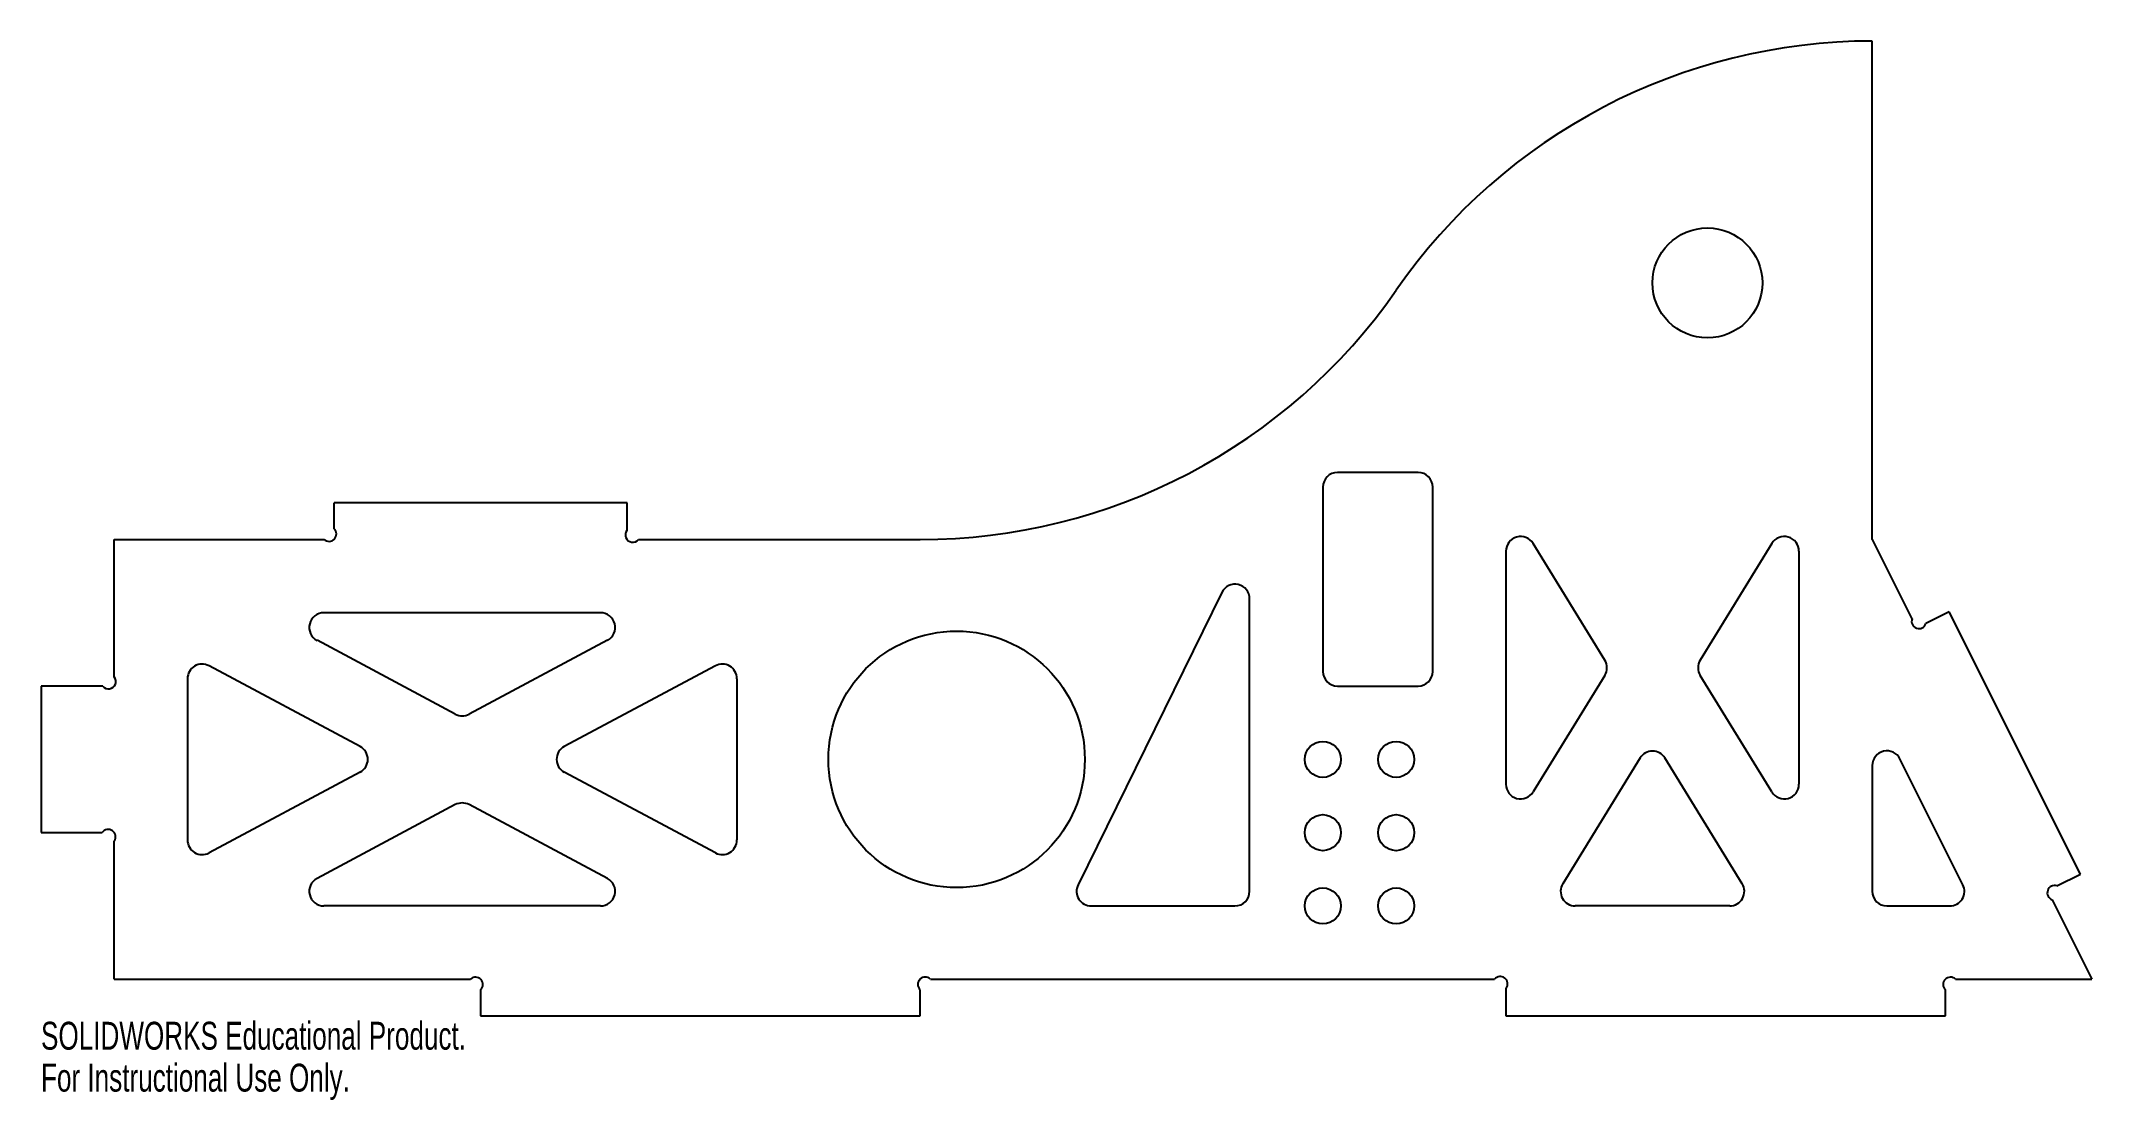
# Model space of a CAD drawing. Header units: inches. Extents: x -7 to 7, y -2.3 to 4.9.
import ezdxf

# ---------------------------------------------------------------- set-up
doc = ezdxf.new("R2010")
doc.units = ezdxf.units.IN
doc.header["$MEASUREMENT"] = 0
doc.styles.add('SLDTEXTSTYLE0', font='TXT', dxfattribs={"width": 0.7})

msp = doc.modelspace()

# ---------------------------------------------------------------- linework, layer by layer
at = {"color": 7, "linetype": 'Continuous', "lineweight": 25}
for p, q in [((5.5, 1.5), (5.5, 4.9)), ((1.75, 1.857), (1.75, 0.6)), ((2.4, 1.957), (1.85, 1.957)), ((2.5, 0.6), (2.5, 1.857)), ((-5, 1.573), (-5, 1.75)), ((-3, 1.75), (-5, 1.75)), ((-3, 1.562), (-3, 1.75)), ((-6.5, 0.562), (-6.5, 1.5)), ((-6.5, 1.5), (-5.068, 1.5)), ((-2.922, 1.5), (-1, 1.5)), ((3, 1.42), (3, -0.17)), ((3.674, 0.677), (3.185, 1.472)), ((4.815, 1.472), (4.326, 0.677)), ((5, 1.42), (5, -0.17)), ((5.5, 1.5), (5.771, 0.958)), ((1.06, 1.139), (0.079, -0.856)), ((-3.181, 1), (-5.069, 1)), ((1.25, -0.9), (1.25, 1.095)), ((6.026, 1.006), (5.866, 0.926)), ((6.921, -0.783), (6.026, 1.006)), ((-4.172, 0.308), (-5.116, 0.812)), ((-3.134, 0.812), (-4.078, 0.308)), ((-4.822, 0.088), (-5.853, 0.638)), ((-2.397, 0.638), (-3.428, 0.088)), ((3.674, 0.573), (3.185, -0.222)), ((4.815, -0.222), (4.326, 0.573)), ((-7, 0.5), (-7, -0.5)), ((-6.578, 0.5), (-7, 0.5)), ((-6, 0.55), (-6, -0.55)), ((-2.25, 0.55), (-2.25, -0.55)), ((1.85, 0.5), (2.4, 0.5)), ((3.915, 0.01), (3.387, -0.848)), ((4.613, -0.848), (4.085, 0.01)), ((6.119, -0.855), (5.689, 0.003)), ((-4.822, -0.088), (-5.853, -0.638)), ((-2.397, -0.638), (-3.428, -0.088)), ((5.5, -0.042), (5.5, -0.9)), ((-4.172, -0.308), (-5.116, -0.812)), ((-3.134, -0.812), (-4.078, -0.308)), ((-7, -0.5), (-6.582, -0.5)), ((-6.5, -1.5), (-6.5, -0.557)), ((6.76, -0.863), (6.921, -0.783)), ((6.729, -0.958), (7, -1.5)), ((-3.181, -1), (-5.069, -1)), ((0.169, -1), (1.15, -1)), ((4.527, -1), (3.473, -1)), ((5.6, -1), (6.029, -1)), ((-6.5, -1.5), (-4.068, -1.5)), ((-0.929, -1.5), (2.921, -1.5)), ((6.069, -1.5), (7, -1.5)), ((-4, -1.573), (-4, -1.75)), ((-1, -1.75), (-1, -1.571)), ((3, -1.562), (3, -1.75)), ((6, -1.75), (6, -1.572)), ((-4, -1.75), (-1, -1.75)), ((3, -1.75), (6, -1.75))]:
    msp.add_line(p, q, dxfattribs=at)
for centre, radius in [((4.375, 3.25), 0.375), ((-0.75, 0), 0.875), ((1.75, 0), 0.123), ((2.25, 0), 0.123), ((1.75, -0.5), 0.123), ((2.25, -0.5), 0.123), ((1.75, -1), 0.123), ((2.25, -1), 0.123)]:
    msp.add_circle(centre, radius, dxfattribs=at)
at = {"color": 7, "linetype": 'Continuous'}
msp.add_circle((-0.75, 0), 0.875, dxfattribs=at)
at = {"color": 7, "linetype": 'Continuous', "lineweight": 25}
for centre, radius, start, end in [((5.5, 0.943), 3.957, 90, 145.2261), ((-1, 5.457), 3.957, 270, 325.2261), ((1.85, 1.857), 0.1, 90, 180), ((2.4, 1.857), 0.1, 0, 90), ((-5.034, 1.537), 0.05, 226.9137, 46.9137), ((-2.961, 1.531), 0.05, 141.5536, 321.5536), ((3.1, 1.42), 0.1, 31.6075, 180), ((4.9, 1.42), 0.1, 0, 148.3925), ((1.15, 1.095), 0.1, 0, 153.818), ((-5.069, 0.9), 0.1, 90, 241.9275), ((-3.181, 0.9), 0.1, 298.0725, 90), ((5.819, 0.942), 0.05, 161.5651, 341.5651), ((-6.539, 0.531), 0.05, 218.3225, 38.3225), ((-5.9, 0.55), 0.1, 61.9275, 180), ((-2.35, 0.55), 0.1, 0, 118.0725), ((1.85, 0.6), 0.1, 180, 270), ((2.4, 0.6), 0.1, 270, 0), ((3.589, 0.625), 0.1, 328.3925, 31.6075), ((4.411, 0.625), 0.1, 148.3925, 211.6075), ((-4.125, 0.397), 0.1, 241.9275, 298.0725), ((-4.869, 0), 0.1, 298.0725, 61.9275), ((-3.381, 0), 0.1, 118.0725, 241.9275), ((4, -0.043), 0.1, 31.6075, 148.3925), ((5.6, -0.042), 0.1, 26.5651, 180), ((3.1, -0.17), 0.1, 180, 328.3925), ((4.9, -0.17), 0.1, 211.6075, 0), ((-4.125, -0.397), 0.1, 61.9275, 118.0725), ((-6.541, -0.528), 0.05, 325.576, 145.576), ((-5.9, -0.55), 0.1, 180, 298.0725), ((-2.35, -0.55), 0.1, 241.9275, 0), ((-5.069, -0.9), 0.1, 118.0725, 270), ((-3.181, -0.9), 0.1, 270, 61.9275), ((0.169, -0.9), 0.1, 153.818, 270), ((1.15, -0.9), 0.1, 270, 0), ((3.473, -0.9), 0.1, 148.3925, 270), ((4.527, -0.9), 0.1, 270, 31.6075), ((5.6, -0.9), 0.1, 180, 270), ((6.029, -0.9), 0.1, 270, 26.5651), ((6.745, -0.91), 0.05, 71.5651, 251.5651), ((-4.034, -1.536), 0.05, 313.1605, 133.1605), ((-0.965, -1.535), 0.05, 44.9771, 224.9771), ((2.961, -1.531), 0.05, 321.7388, 141.7388), ((6.034, -1.536), 0.05, 46.3806, 226.3806)]:
    msp.add_arc(centre, radius, start, end, dxfattribs=at)

# ---------------------------------------------------------------- texts
at = {"color": 7, "linetype": 'Continuous', "char_height": 0.1903, "attachment_point": 1, "style": 'SLDTEXTSTYLE0'}
for s, insert in [('SOLIDWORKS Educational Product.', (-7, -1.79)), ('For Instructional Use Only.', (-7, -2.076))]:
    msp.add_mtext(s, dxfattribs=dict(at, insert=insert))

doc.saveas('drawing.dxf')
